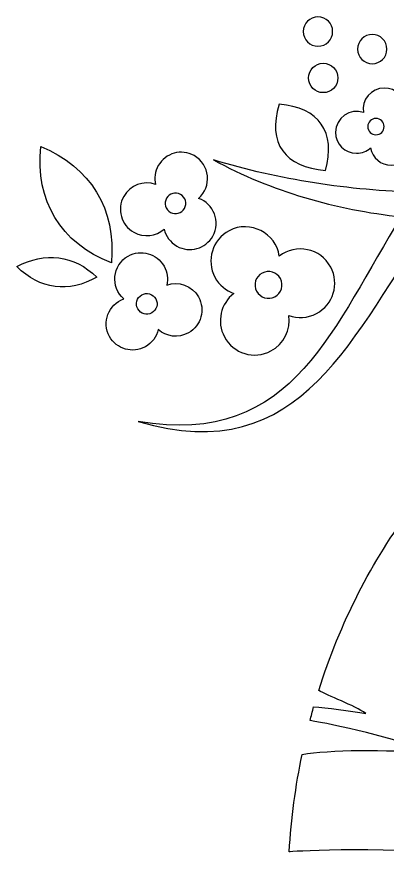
# Model space of a CAD drawing. Header units: centimetres. Extents: x -9 to 9, y -9.7 to 9.7.
# Drawn here: x -9.02 to -4.62, y -2.27 to 7.75 of the extents above; entities that cross this region are included whole.
import ezdxf

# ---------------------------------------------------------------- set-up
doc = ezdxf.new("R2010")
doc.units = ezdxf.units.CM
doc.header["$MEASUREMENT"] = 0
doc.layers.add('Camada 1', color=7, linetype='Continuous')

msp = doc.modelspace()

# ---------------------------------------------------------------- linework, layer by layer
at = {"layer": 'Camada 1'}
for points, knots in [([(-5.437, 7.74962), (-5.34096, 7.74962), (-5.2628, 7.67165), (-5.2628, 7.57542), (-5.2628, 7.57542), (-5.2628, 7.47919), (-5.34098, 7.40101), (-5.437, 7.40101), (-5.437, 7.40101), (-5.53344, 7.40101), (-5.61141, 7.47919), (-5.61141, 7.57542), (-5.61141, 7.57542), (-5.61139, 7.67165), (-5.53342, 7.74962), (-5.437, 7.74962), (-5.437, 7.74962), (-5.437, 7.74962), (-5.437, 7.74962), (-5.437, 7.74962)], [0, 0, 0, 0, 0.16666667, 0.16666667, 0.16666667, 0.16666667, 0.33333333, 0.33333333, 0.33333333, 0.33333333, 0.5, 0.5, 0.5, 0.5, 0.66666667, 0.66666667, 0.66666667, 0.66666667, 1, 1, 1, 1]), ([(-4.79153, 7.5401), (-4.6953, 7.5401), (-4.61733, 7.46213), (-4.61733, 7.3659), (-4.61733, 7.3659), (-4.61733, 7.26967), (-4.6953, 7.1917), (-4.79153, 7.1917), (-4.79153, 7.1917), (-4.88776, 7.1917), (-4.96573, 7.26967), (-4.96573, 7.3659), (-4.96573, 7.3659), (-4.96573, 7.46213), (-4.88775, 7.5401), (-4.79153, 7.5401), (-4.79153, 7.5401), (-4.79153, 7.5401), (-4.79153, 7.5401), (-4.79153, 7.5401)], [0, 0, 0, 0, 0.16666667, 0.16666667, 0.16666667, 0.16666667, 0.33333333, 0.33333333, 0.33333333, 0.33333333, 0.5, 0.5, 0.5, 0.5, 0.66666667, 0.66666667, 0.66666667, 0.66666667, 1, 1, 1, 1]), ([(-5.37408, 7.19743), (-5.47031, 7.19743), (-5.54828, 7.11946), (-5.54828, 7.02323), (-5.54828, 7.02323), (-5.54828, 6.927), (-5.47031, 6.84903), (-5.37408, 6.84903), (-5.37408, 6.84903), (-5.27785, 6.84903), (-5.19967, 6.927), (-5.19967, 7.02323), (-5.19967, 7.02323), (-5.19967, 7.11946), (-5.27786, 7.19743), (-5.37408, 7.19743), (-5.37408, 7.19743), (-5.37408, 7.19743), (-5.37408, 7.19743), (-5.37408, 7.19743)], [0, 0, 0, 0, 0.16666667, 0.16666667, 0.16666667, 0.16666667, 0.33333333, 0.33333333, 0.33333333, 0.33333333, 0.5, 0.5, 0.5, 0.5, 0.66666667, 0.66666667, 0.66666667, 0.66666667, 1, 1, 1, 1]), ([(-4.89609, 6.61268), (-4.9217, 6.7623), (-4.80502, 6.90417), (-4.65045, 6.90417), (-4.65045, 6.90417), (-4.51255, 6.90417), (-4.40105, 6.79246), (-4.40105, 6.65496), (-4.40105, 6.65496), (-4.40105, 6.58172), (-4.43259, 6.51605), (-4.48278, 6.47041), (-4.48278, 6.47041), (-4.38594, 6.43628), (-4.3163, 6.34381), (-4.3163, 6.23509), (-4.3163, 6.23509), (-4.3163, 6.09759), (-4.42801, 5.98588), (-4.56572, 5.98588), (-4.56572, 5.98588), (-4.68915, 5.98588), (-4.79173, 6.07576), (-4.81157, 6.19345), (-4.81157, 6.19345), (-4.85583, 6.15297), (-4.91476, 6.12836), (-4.97963, 6.12836), (-4.97963, 6.12836), (-5.11713, 6.12836), (-5.22884, 6.24007), (-5.22884, 6.37757), (-5.22884, 6.37757), (-5.22885, 6.55077), (-5.05344, 6.66864), (-4.89609, 6.61268), (-4.89609, 6.61268), (-4.89609, 6.61268), (-4.89609, 6.61268), (-4.89609, 6.61268)], [0, 0, 0, 0, 0.09090909, 0.09090909, 0.09090909, 0.09090909, 0.18181818, 0.18181818, 0.18181818, 0.18181818, 0.27272727, 0.27272727, 0.27272727, 0.27272727, 0.36363636, 0.36363636, 0.36363636, 0.36363636, 0.45454545, 0.45454545, 0.45454545, 0.45454545, 0.54545455, 0.54545455, 0.54545455, 0.54545455, 0.63636364, 0.63636364, 0.63636364, 0.63636364, 0.72727273, 0.72727273, 0.72727273, 0.72727273, 0.81818182, 0.81818182, 0.81818182, 0.81818182, 1, 1, 1, 1]), ([(-0.16656, 5.02494), (-0.53187, 5.2805), (-0.90271, 5.53051), (-1.29538, 5.74162), (-1.29538, 5.74162), (-2.18073, 5.43962), (-3.13672, 5.29696), (-4.07565, 5.34477), (-4.07565, 5.34477), (-5.01479, 4.0082), (-5.61637, 2.35141), (-7.5732, 2.9423), (-7.5732, 2.9423), (-5.70548, 2.61014), (-5.23719, 4.13679), (-4.44432, 5.37356), (-4.44432, 5.37356), (-5.22709, 5.4559), (-5.9898, 5.67534), (-6.6801, 6.05036), (-6.6801, 6.05036), (-5.89593, 5.81007), (-5.07368, 5.68865), (-4.2431, 5.66206), (-4.2431, 5.66206), (-3.43157, 6.72161), (-2.29542, 6.57776), (-1.28723, 5.93093), (-1.28723, 5.93093), (-0.94597, 6.00078), (-0.60945, 6.08251), (-0.28007, 6.17419), (-0.28007, 6.17419), (-0.54497, 6.03669), (-0.82117, 5.91466), (-1.10531, 5.80928), (-1.10531, 5.80928), (-0.77015, 5.57633), (-0.45765, 5.30987), (-0.16656, 5.02494), (-0.16656, 5.02494), (-0.16656, 5.02494), (-0.16656, 5.02494), (-0.16656, 5.02494)], [0, 0, 0, 0, 0.08333333, 0.08333333, 0.08333333, 0.08333333, 0.16666667, 0.16666667, 0.16666667, 0.16666667, 0.25, 0.25, 0.25, 0.25, 0.33333333, 0.33333333, 0.33333333, 0.33333333, 0.41666667, 0.41666667, 0.41666667, 0.41666667, 0.5, 0.5, 0.5, 0.5, 0.58333333, 0.58333333, 0.58333333, 0.58333333, 0.66666667, 0.66666667, 0.66666667, 0.66666667, 0.75, 0.75, 0.75, 0.75, 0.83333333, 0.83333333, 0.83333333, 0.83333333, 1, 1, 1, 1]), ([(-5.89812, 6.71092), (-5.42708, 6.67203), (-5.21753, 6.38154), (-5.34832, 5.92458), (-5.34832, 5.92458), (-5.8257, 5.96008), (-6.04237, 6.247), (-5.89812, 6.71092), (-5.89812, 6.71092), (-5.89812, 6.71092), (-5.89812, 6.71092), (-5.89812, 6.71092)], [0, 0, 0, 0, 0.25, 0.25, 0.25, 0.25, 0.5, 0.5, 0.5, 0.5, 1, 1, 1, 1]), ([(-4.74787, 6.54243), (-4.69411, 6.54243), (-4.65045, 6.49877), (-4.65045, 6.44501), (-4.65045, 6.44501), (-4.65045, 6.39125), (-4.69411, 6.34759), (-4.74787, 6.34759), (-4.74787, 6.34759), (-4.80185, 6.34759), (-4.84532, 6.39125), (-4.84532, 6.44501), (-4.84532, 6.44501), (-4.84532, 6.49877), (-4.80184, 6.54243), (-4.74787, 6.54243), (-4.74787, 6.54243), (-4.74787, 6.54243), (-4.74787, 6.54243), (-4.74787, 6.54243)], [0, 0, 0, 0, 0.16666667, 0.16666667, 0.16666667, 0.16666667, 0.33333333, 0.33333333, 0.33333333, 0.33333333, 0.5, 0.5, 0.5, 0.5, 0.66666667, 0.66666667, 0.66666667, 0.66666667, 1, 1, 1, 1]), ([(-7.89165, 4.82531), (-7.83389, 5.4664), (-8.13888, 5.96363), (-8.73255, 6.20948), (-8.73255, 6.20948), (-8.79644, 5.56384), (-8.49802, 5.06182), (-7.89165, 4.82531), (-7.89165, 4.82531), (-7.89165, 4.82531), (-7.89165, 4.82531), (-7.89165, 4.82531)], [0, 0, 0, 0, 0.25, 0.25, 0.25, 0.25, 0.5, 0.5, 0.5, 0.5, 1, 1, 1, 1]), ([(-6.8557, 5.59242), (-6.67613, 5.52852), (-6.5922, 5.31363), (-6.68724, 5.14437), (-6.68724, 5.14437), (-6.77175, 4.99337), (-6.96264, 4.93982), (-7.11343, 5.02433), (-7.11343, 5.02433), (-7.19339, 5.06918), (-7.24617, 5.14419), (-7.26543, 5.22713), (-7.26543, 5.22713), (-7.36227, 5.14201), (-7.50612, 5.12275), (-7.62516, 5.18943), (-7.62516, 5.18943), (-7.77597, 5.27396), (-7.82952, 5.46483), (-7.74502, 5.61562), (-7.74502, 5.61562), (-7.66922, 5.75074), (-7.5079, 5.80789), (-7.36664, 5.75728), (-7.36664, 5.75728), (-7.38371, 5.8307), (-7.37476, 5.91047), (-7.33489, 5.98149), (-7.33489, 5.98149), (-7.25038, 6.13209), (-7.05949, 6.18588), (-6.9087, 6.10135), (-6.9087, 6.10135), (-6.71899, 5.99501), (-6.69774, 5.7305), (-6.8557, 5.59242), (-6.8557, 5.59242), (-6.8557, 5.59242), (-6.8557, 5.59242), (-6.8557, 5.59242)], [0, 0, 0, 0, 0.09090909, 0.09090909, 0.09090909, 0.09090909, 0.18181818, 0.18181818, 0.18181818, 0.18181818, 0.27272727, 0.27272727, 0.27272727, 0.27272727, 0.36363636, 0.36363636, 0.36363636, 0.36363636, 0.45454545, 0.45454545, 0.45454545, 0.45454545, 0.54545455, 0.54545455, 0.54545455, 0.54545455, 0.63636364, 0.63636364, 0.63636364, 0.63636364, 0.72727273, 0.72727273, 0.72727273, 0.72727273, 0.81818182, 0.81818182, 0.81818182, 0.81818182, 1, 1, 1, 1]), ([(-7.02355, 5.47336), (-7.05649, 5.41444), (-7.13108, 5.3934), (-7.19003, 5.42634), (-7.19003, 5.42634), (-7.24898, 5.45947), (-7.26999, 5.53408), (-7.23686, 5.593), (-7.23686, 5.593), (-7.20392, 5.65195), (-7.12933, 5.67296), (-7.07038, 5.63983), (-7.07038, 5.63983), (-7.01146, 5.60692), (-6.99042, 5.53209), (-7.02355, 5.47336), (-7.02355, 5.47336), (-7.02355, 5.47336), (-7.02355, 5.47336), (-7.02355, 5.47336)], [0, 0, 0, 0, 0.16666667, 0.16666667, 0.16666667, 0.16666667, 0.33333333, 0.33333333, 0.33333333, 0.33333333, 0.5, 0.5, 0.5, 0.5, 0.66666667, 0.66666667, 0.66666667, 0.66666667, 1, 1, 1, 1]), ([(-5.89672, 4.90728), (-5.6999, 5.05947), (-5.40483, 4.99994), (-5.2858, 4.77631), (-5.2858, 4.77631), (-5.17983, 4.57711), (-5.25564, 4.32967), (-5.45466, 4.2237), (-5.45466, 4.2237), (-5.56041, 4.16756), (-5.67987, 4.1624), (-5.78444, 4.2001), (-5.78444, 4.2001), (-5.75944, 4.03362), (-5.83939, 3.86199), (-5.99656, 3.77846), (-5.99656, 3.77846), (-6.19558, 3.67249), (-6.44302, 3.74811), (-6.54896, 3.94732), (-6.54896, 3.94732), (-6.644, 4.1257), (-6.59301, 4.34316), (-6.43783, 4.46262), (-6.43783, 4.46262), (-6.53049, 4.49556), (-6.61145, 4.56184), (-6.66146, 4.65529), (-6.66146, 4.65529), (-6.76721, 4.85452), (-6.69181, 5.10193), (-6.4926, 5.2079), (-6.4926, 5.2079), (-6.24218, 5.34101), (-5.9368, 5.17792), (-5.89672, 4.90728), (-5.89672, 4.90728), (-5.89672, 4.90728), (-5.89672, 4.90728), (-5.89672, 4.90728)], [0, 0, 0, 0, 0.09090909, 0.09090909, 0.09090909, 0.09090909, 0.18181818, 0.18181818, 0.18181818, 0.18181818, 0.27272727, 0.27272727, 0.27272727, 0.27272727, 0.36363636, 0.36363636, 0.36363636, 0.36363636, 0.45454545, 0.45454545, 0.45454545, 0.45454545, 0.54545455, 0.54545455, 0.54545455, 0.54545455, 0.63636364, 0.63636364, 0.63636364, 0.63636364, 0.72727273, 0.72727273, 0.72727273, 0.72727273, 0.81818182, 0.81818182, 0.81818182, 0.81818182, 1, 1, 1, 1]), ([(-8.06447, 4.65587), (-8.33887, 4.92017), (-8.68175, 4.96382), (-9.01549, 4.78089), (-9.01549, 4.78089), (-8.74107, 4.51181), (-8.3984, 4.4636), (-8.06447, 4.65587), (-8.06447, 4.65587), (-8.06447, 4.65587), (-8.06447, 4.65587), (-8.06447, 4.65587)], [0, 0, 0, 0, 0.25, 0.25, 0.25, 0.25, 0.5, 0.5, 0.5, 0.5, 1, 1, 1, 1]), ([(-7.74599, 4.39793), (-7.92556, 4.33403), (-8.00949, 4.11895), (-7.91445, 3.9497), (-7.91445, 3.9497), (-7.82992, 3.79891), (-7.63905, 3.74512), (-7.48826, 3.82966), (-7.48826, 3.82966), (-7.40809, 3.87469), (-7.35552, 3.94952), (-7.33626, 4.03246), (-7.33626, 4.03246), (-7.23942, 3.94734), (-7.09557, 3.92808), (-6.97653, 3.99476), (-6.97653, 3.99476), (-6.82572, 4.07929), (-6.77214, 4.27016), (-6.85667, 4.42098), (-6.85667, 4.42098), (-6.93247, 4.5561), (-7.09379, 4.61344), (-7.23505, 4.56264), (-7.23505, 4.56264), (-7.21798, 4.63625), (-7.22711, 4.71583), (-7.2668, 4.78685), (-7.2668, 4.78685), (-7.35133, 4.93766), (-7.5422, 4.99124), (-7.69302, 4.90671), (-7.69302, 4.90671), (-7.88273, 4.80034), (-7.90395, 4.53583), (-7.74599, 4.39793), (-7.74599, 4.39793), (-7.74599, 4.39793), (-7.74599, 4.39793), (-7.74599, 4.39793)], [0, 0, 0, 0, 0.09090909, 0.09090909, 0.09090909, 0.09090909, 0.18181818, 0.18181818, 0.18181818, 0.18181818, 0.27272727, 0.27272727, 0.27272727, 0.27272727, 0.36363636, 0.36363636, 0.36363636, 0.36363636, 0.45454545, 0.45454545, 0.45454545, 0.45454545, 0.54545455, 0.54545455, 0.54545455, 0.54545455, 0.63636364, 0.63636364, 0.63636364, 0.63636364, 0.72727273, 0.72727273, 0.72727273, 0.72727273, 0.81818182, 0.81818182, 0.81818182, 0.81818182, 1, 1, 1, 1]), ([(-5.88423, 4.63899), (-5.84277, 4.5612), (-5.87232, 4.46458), (-5.95011, 4.42312), (-5.95011, 4.42312), (-6.0279, 4.38184), (-6.12452, 4.41121), (-6.16601, 4.489), (-6.16601, 4.489), (-6.20747, 4.56697), (-6.17792, 4.6636), (-6.10013, 4.70487), (-6.10013, 4.70487), (-6.02213, 4.74636), (-5.9255, 4.71678), (-5.88423, 4.63899), (-5.88423, 4.63899), (-5.88423, 4.63899), (-5.88423, 4.63899), (-5.88423, 4.63899)], [0, 0, 0, 0, 0.16666667, 0.16666667, 0.16666667, 0.16666667, 0.33333333, 0.33333333, 0.33333333, 0.33333333, 0.5, 0.5, 0.5, 0.5, 0.66666667, 0.66666667, 0.66666667, 0.66666667, 1, 1, 1, 1]), ([(-7.57814, 4.27868), (-7.54501, 4.21973), (-7.47061, 4.19872), (-7.41166, 4.23185), (-7.41166, 4.23185), (-7.35274, 4.26479), (-7.3317, 4.33938), (-7.36464, 4.39833), (-7.36464, 4.39833), (-7.39777, 4.45728), (-7.47238, 4.47829), (-7.5313, 4.44535), (-7.5313, 4.44535), (-7.59023, 4.41222), (-7.61127, 4.33761), (-7.57814, 4.27868), (-7.57814, 4.27868), (-7.57814, 4.27868), (-7.57814, 4.27868), (-7.57814, 4.27868)], [0, 0, 0, 0, 0.16666667, 0.16666667, 0.16666667, 0.16666667, 0.33333333, 0.33333333, 0.33333333, 0.33333333, 0.5, 0.5, 0.5, 0.5, 0.66666667, 0.66666667, 0.66666667, 0.66666667, 1, 1, 1, 1]), ([(-5.77869, -2.17374), (-5.77869, -2.17374), (-2.12776, -1.89773), (0.75329, -3.24681), (0.75329, -3.24681), (2.57439, -1.39317), (2.7851, 1.62639), (2.68512, 4.09493), (2.68512, 4.09493), (2.09423, 4.28421), (1.43547, 4.42272), (0.87434, 4.45408), (0.87434, 4.45408), (0.8686, 4.3886), (0.88588, 4.24178), (0.9063, 4.0626), (0.9063, 4.0626), (0.81642, 4.19733), (0.71956, 4.37711), (0.66103, 4.4408), (0.66103, 4.4408), (-0.17571, 4.44257), (-1.01683, 4.26776), (-1.73985, 3.96259), (-1.73985, 3.96259), (-1.64283, 3.76397), (-1.37594, 3.13995), (-1.33607, 2.94508), (-1.33607, 2.94508), (-1.4835, 3.16336), (-1.84203, 3.73481), (-1.9599, 3.86437), (-1.9599, 3.86437), (-2.03351, 3.82984), (-2.10635, 3.79373), (-2.17837, 3.75623), (-2.17837, 3.75623), (-2.10654, 3.63598), (-2.04087, 3.509), (-2.0006, 3.37446), (-2.0006, 3.37446), (-2.08871, 3.49908), (-2.19129, 3.66256), (-2.24881, 3.71892), (-2.24881, 3.71892), (-2.34067, 3.66952), (-2.43116, 3.61753), (-2.52046, 3.56356), (-2.52046, 3.56356), (-2.23672, 3.17883), (-1.91271, 2.65699), (-1.45773, 1.7859), (-1.45773, 1.7859), (-1.76547, 2.08493), (-2.66373, 2.86352), (-3.14725, 3.12781), (-3.14725, 3.12781), (-3.51989, 2.83336), (-3.86118, 2.49485), (-4.16574, 2.11864), (-4.16574, 2.11864), (-4.00146, 2.00495), (-3.52585, 1.65136), (-3.29209, 1.42953), (-3.29209, 1.42953), (-3.6044, 1.5841), (-4.05621, 1.82916), (-4.31992, 1.92102), (-4.31992, 1.92102), (-4.79792, 1.2839), (-5.17511, 0.54855), (-5.4285, -0.25761), (-5.4285, -0.25761), (-5.32354, -0.31418), (-5.00289, -0.43639), (-4.86697, -0.52865), (-4.86697, -0.52865), (-5.0521, -0.50502), (-5.34158, -0.45562), (-5.48922, -0.45245), (-5.48922, -0.45245), (-5.50369, -0.50367), (-5.51761, -0.56238), (-5.5311, -0.61416), (-5.5311, -0.61416), (-5.26165, -0.65602), (-4.49317, -0.82606), (-4.10089, -0.99691), (-4.10089, -0.99691), (-4.62135, -0.95545), (-5.31363, -0.95963), (-5.62534, -1.01636), (-5.62534, -1.01636), (-5.70267, -1.39078), (-5.75466, -1.7775), (-5.77869, -2.17374), (-5.77869, -2.17374), (-5.77869, -2.17374), (-5.77869, -2.17374), (-5.77869, -2.17374)], [0, 0, 0, 0, 0.03846154, 0.03846154, 0.03846154, 0.03846154, 0.07692308, 0.07692308, 0.07692308, 0.07692308, 0.11538462, 0.11538462, 0.11538462, 0.11538462, 0.15384615, 0.15384615, 0.15384615, 0.15384615, 0.19230769, 0.19230769, 0.19230769, 0.19230769, 0.23076923, 0.23076923, 0.23076923, 0.23076923, 0.26923077, 0.26923077, 0.26923077, 0.26923077, 0.30769231, 0.30769231, 0.30769231, 0.30769231, 0.34615385, 0.34615385, 0.34615385, 0.34615385, 0.38461538, 0.38461538, 0.38461538, 0.38461538, 0.42307692, 0.42307692, 0.42307692, 0.42307692, 0.46153846, 0.46153846, 0.46153846, 0.46153846, 0.5, 0.5, 0.5, 0.5, 0.53846154, 0.53846154, 0.53846154, 0.53846154, 0.57692308, 0.57692308, 0.57692308, 0.57692308, 0.61538462, 0.61538462, 0.61538462, 0.61538462, 0.65384615, 0.65384615, 0.65384615, 0.65384615, 0.69230769, 0.69230769, 0.69230769, 0.69230769, 0.73076923, 0.73076923, 0.73076923, 0.73076923, 0.76923077, 0.76923077, 0.76923077, 0.76923077, 0.80769231, 0.80769231, 0.80769231, 0.80769231, 0.84615385, 0.84615385, 0.84615385, 0.84615385, 0.88461538, 0.88461538, 0.88461538, 0.88461538, 0.92307692, 0.92307692, 0.92307692, 0.92307692, 1, 1, 1, 1])]:
    msp.add_open_spline(points, degree=3, knots=knots, dxfattribs=at)

doc.saveas('drawing.dxf')
